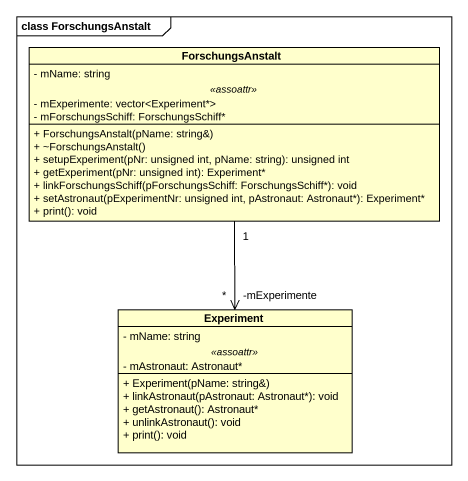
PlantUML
@startuml
mainframe class ForschungsAnstalt
hide circle
hide empty members
skinparam classAttributeIconSize 0
class ForschungsAnstalt {
  - mName: string
  .. <<assoattr>> ..
  - mExperimente: vector<Experiment*>
  - mForschungsSchiff: ForschungsSchiff*
  --
  + ForschungsAnstalt(pName: string&)
  + ~ForschungsAnstalt()
  + setupExperiment(pNr: unsigned int, pName: string): unsigned int
  + getExperiment(pNr: unsigned int): Experiment*
  + linkForschungsSchiff(pForschungsSchiff: ForschungsSchiff*): void
  + setAstronaut(pExperimentNr: unsigned int, pAstronaut: Astronaut*): Experiment*
  + print(): void
}
class Experiment {
  - mName: string
  .. <<assoattr>> ..
  - mAstronaut: Astronaut*
  --
  + Experiment(pName: string&)
  + linkAstronaut(pAstronaut: Astronaut*): void
  + getAstronaut(): Astronaut*
  + unlinkAstronaut(): void
  + print(): void
}
ForschungsAnstalt "1" --> "-mExperimente\n*" Experiment
@enduml
